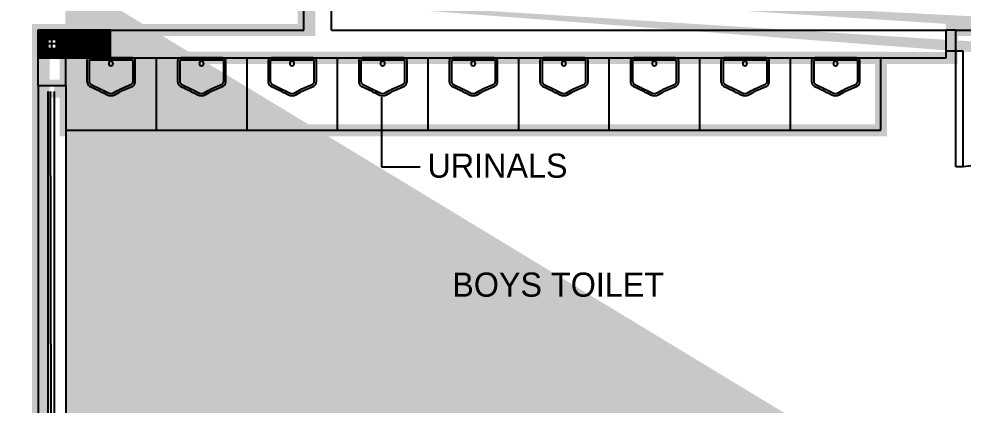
# Model space of a CAD drawing. Header units: metres. Extents: x 6101839 to 6102590, y -6659932 to -6659648.
# Drawn here: x 6102334.99 to 6102342.81, y -6659707.48 to -6659704.29 of the extents above; entities that cross this region are included whole.
import ezdxf

# ---------------------------------------------------------------- set-up
doc = ezdxf.new("R2010")
doc.units = ezdxf.units.M
doc.header["$LTSCALE"] = 500
doc.header["$MEASUREMENT"] = 0
doc.linetypes.add('HIDDEN', pattern=[0.375, 0.25, -0.125])
doc.layers.get('0').update_dxf_attribs({"linetype": 'CONTINUOUS'})
doc.layers.get('Defpoints').update_dxf_attribs({"linetype": 'CONTINUOUS'})
doc.layers.add('BLK_1_FLR_2_BLT_UP_AREA', color=26, linetype='CONTINUOUS', plot=False)
for name, color, linetype in [('BLK_1_FLR_2_CARPET_AREA', 25, 'CONTINUOUS'), ('BLK_1_FLR_2_URINAL', 235, 'CONTINUOUS'), ('BLK_1_LVL_2_BLDG_FOOT_PRINT', 1, 'CONTINUOUS'), ('COL', 2, 'CONTINUOUS'), ('ED', 30, 'CONTINUOUS'), ('FURN', 156, 'CONTINUOUS'), ('FURN1', 252, 'CONTINUOUS'), ('FURNITURE', 252, 'CONTINUOUS'), ('HATCH', 15, 'CONTINUOUS'), ('norms', 4, 'CONTINUOUS'), ('railing', 14, 'CONTINUOUS'), ('TEXT', 4, 'CONTINUOUS'), ('TEXT1', 7, 'CONTINUOUS'), ('wall1', 125, 'CONTINUOUS'), ('WINDOWS', 252, 'CONTINUOUS')]:
    doc.layers.add(name, color=color, linetype=linetype)
doc.styles.add('S2', font='GOTHIC.TTF')
doc.styles.add('USA TEXT', font='GOTHIC.TTF')
doc.dimstyles.new('1-100-ED', dxfattribs={"dimtxt": 0.2, "dimasz": 0.15, "dimexe": 0.18, "dimexo": 0.0625, "dimgap": 0.15, "dimtad": 1, "dimzin": 0, "dimdsep": 46, "dimtxsty": 'USA TEXT', "dimblk": 'ARCHTICK', "dimcen": 0.1, "dimse1": 1, "dimse2": 1, "dimclrd": 256, "dimclrt": 256, "dimadec": 0, "dimazin": 0, "dimtfac": 1, "dimtofl": 0, "dimtmove": 0, "dimatfit": 3, "dimldrblk": 'ARCHTICK', "dimfxl": 0.18, "dimtolj": 1, "dimtzin": 0, "dimarcsym": 0})

# ---------------------------------------------------------------- blocks, each defined once
blk = doc.blocks.new('NEWCOL')
at = {"layer": 'HATCH'}
h = blk.add_hatch(dxfattribs=at)
h.set_pattern_fill('ANSI31', color=256, scale=3, angle=270, style=0)
h.set_pattern_definition([(315, (-629970.925706138, -258732.0878365731), (6.735192090801866, 6.735192090801863), [])])
h.paths.add_polyline_path([(0, 115), (-115, 115), (-115, 0), (-37.5, 0), (-37.49999999988359, 37.50000000002911), (0, 37.4999999999709)])
h.paths.add_polyline_path([(115, 115.0000000000291), (0, 115), (1.164153e-10, 37.50000000002911), (37.5, 37.4999999999709), (37.5, 0), (115, 0)])
h.paths.add_polyline_path([(115, 0), (37.5, 0), (37.50000000011642, -37.4999999999709), (0, -37.4999999999709), (1.164153e-10, -484.9999999999708), (115, -485)])
h.paths.add_polyline_path([(0, -37.5), (-37.49999999988359, -37.4999999999709), (-37.5, 0), (-115, 0), (-115, -485), (0, -485)])
at = {"layer": 'COL'}
for p, q in [((0, -485), (0, 115)), ((-115, 0), (115, 0))]:
    blk.add_line(p, q, dxfattribs=at)
for points in [[(-115, -485), (115, -485), (115, 115), (-115, 115)], [(-37.5, -37.5), (37.5, -37.5), (37.5, 37.5), (-37.5, 37.5)]]:
    blk.add_lwpolyline(points, close=True, dxfattribs=at)
blk = doc.blocks.new('UR')
at = {"layer": 'FURN'}
for points in [[(10.92874356428803, -15.47423493804581), (9.351464805260942, -19.13859965286696, -0.2597767166520336), (7.805387724186173, -20), (1.090909090909008, -20, -0.4142135623730951), (-5.68e-14, -18.9090909090909), (0, -5.090909090909089, -0.4142135623730951), (1.090909090909065, -4), (7.805387724186173, -4.000000000000028, -0.2590280322992123), (9.348774062949929, -4.857065938963669), (11.06653231250033, -8.4089140782159, -0.0996562698765981), (11.53692141369202, -9.302528015808404), (12.21531864320275, -10.69978297020623, -0.3052194059022169), (12.21531864320275, -13.18629168191444), (11.4693458397079, -14.49378464874149, 0.0031913166998302)], [(10.2737992685532, -15.15632477530838), (8.707441448205827, -18.79531775281191, -0.2483078208931677), (7.805387724186173, -19.27272727272725), (1.090909090909008, -19.27272727272725, -0.4142135623730951), (0.7272727272726343, -18.9090909090909), (0.7272727272726911, -5.090909090909089, -0.4142135623730951), (1.090909090909065, -4.727272727272715), (7.805387724186457, -4.727272727272747, -0.250764890933336), (8.713078954373088, -5.213054331391049), (10.45195831875173, -8.808575084307705, -0.1181062489308069), (10.85401583327518, -9.561127946416148), (11.58564519032762, -11.06802198939715, -0.3181045968892892), (11.59828521452084, -12.80019537065783), (10.83618136609084, -14.13596179155914, 0.0032936096118367)]]:
    blk.add_lwpolyline(points, format="xyb", close=True, dxfattribs=at)
blk.add_circle((1.898700072197073, -11.92094203127203), 0.7386584206297206, dxfattribs=at)
blk = doc.blocks.new('_ArchTick')
at = {"color": 0, "linetype": 'ByBlock', "const_width": 0.15}
blk.add_lwpolyline([(-0.5, -0.5), (0.5, 0.5)], dxfattribs=at)
blk = doc.blocks.new('*D519')
at = {"layer": 'Defpoints', "color": 0, "transparency": 16777216}
for p in [(6102336.562767494, -6659701.957456058), (6102334.108767526, -6659704.378967841), (6102335.748134353, -6659704.378967841)]:
    blk.add_point(p, dxfattribs=at)
at = {"layer": 'ED', "lineweight": -2, "transparency": 16777216}
blk.add_line((6102334.108767526, -6659701.957456058), (6102334.108767526, -6659704.378967841), dxfattribs=at)
at = {"layer": 'ED', "lineweight": -2, "transparency": 16777216, "xscale": 0.15, "yscale": 0.15, "zscale": 0.15}
for p, rotation in [((6102334.108767526, -6659701.957456058), 90), ((6102334.108767526, -6659704.378967841), 270)]:
    blk.add_blockref('_ArchTick', p, dxfattribs=dict(at, rotation=rotation))
at = {"layer": 'ED', "transparency": 16777216, "insert": (6102333.854348761, -6659703.168211948), "char_height": 0.2, "attachment_point": 5, "rotation": 90, "style": 'USA TEXT'}
blk.add_mtext('\\A1;2.42', dxfattribs=at)
blk = doc.blocks.new('*D520')
at = {"layer": 'Defpoints', "color": 0, "transparency": 16777216}
for p in [(6102335.748134353, -6659704.378967841), (6102333.864705346, -6659704.60867965), (6102335.748134353, -6659704.60867965)]:
    blk.add_point(p, dxfattribs=at)
at = {"layer": 'ED', "lineweight": -2, "transparency": 16777216}
for p, q in [((6102333.864705346, -6659704.378967841), (6102333.864705346, -6659704.228967841)), ((6102333.864705346, -6659704.60867965), (6102333.864705346, -6659704.758679651))]:
    blk.add_line(p, q, dxfattribs=at)
at = {"layer": 'ED', "lineweight": -2, "transparency": 16777216, "xscale": 0.15, "yscale": 0.15, "zscale": 0.15}
for p, rotation in [((6102333.864705346, -6659704.378967841), 270), ((6102333.864705346, -6659704.60867965), 90)]:
    blk.add_blockref('_ArchTick', p, dxfattribs=dict(at, rotation=rotation))
at = {"layer": 'ED', "transparency": 16777216, "insert": (6102333.609674752, -6659704.493823744), "char_height": 0.2, "attachment_point": 5, "rotation": 90, "style": 'USA TEXT'}
blk.add_mtext('\\A1;0.23', dxfattribs=at)
blk = doc.blocks.new('*D521')
at = {"layer": 'Defpoints', "color": 0, "transparency": 16777216}
for p in [(6102335.748134353, -6659704.60867965), (6102334.108767526, -6659709.307461036), (6102335.748134353, -6659709.307461036)]:
    blk.add_point(p, dxfattribs=at)
at = {"layer": 'ED', "lineweight": -2, "transparency": 16777216}
blk.add_line((6102334.108767526, -6659704.60867965), (6102334.108767526, -6659709.307461036), dxfattribs=at)
at = {"layer": 'ED', "lineweight": -2, "transparency": 16777216, "xscale": 0.15, "yscale": 0.15, "zscale": 0.15}
for p, rotation in [((6102334.108767526, -6659704.60867965), 90), ((6102334.108767526, -6659709.307461036), 270)]:
    blk.add_blockref('_ArchTick', p, dxfattribs=dict(at, rotation=rotation))
at = {"layer": 'ED', "transparency": 16777216, "insert": (6102333.853736932, -6659706.958070342), "char_height": 0.2, "attachment_point": 5, "rotation": 90, "style": 'USA TEXT'}
blk.add_mtext('\\A1;4.70', dxfattribs=at)
blk = doc.blocks.new('*D523')
at = {"layer": 'Defpoints', "color": 0, "transparency": 16777216}
for p in [(6102332.613767526, -6659689.317387201), (6102338.299767493, -6659689.317387201), (6102338.297267493, -6659709.537432122)]:
    blk.add_point(p, dxfattribs=at)
at = {"layer": 'ED', "lineweight": -2, "transparency": 16777216}
blk.add_line((6102332.613767526, -6659709.537432122), (6102332.613767526, -6659689.317387201), dxfattribs=at)
at = {"layer": 'ED', "lineweight": -2, "transparency": 16777216, "xscale": 0.15, "yscale": 0.15, "zscale": 0.15}
for p, rotation in [((6102332.613767526, -6659689.317387201), 90), ((6102332.613767526, -6659709.537432122), 270)]:
    blk.add_blockref('_ArchTick', p, dxfattribs=dict(at, rotation=rotation))
at = {"layer": 'ED', "transparency": 16777216, "insert": (6102332.358736932, -6659699.42740966), "char_height": 0.2, "attachment_point": 5, "rotation": 90, "style": 'USA TEXT'}
blk.add_mtext('\\A1;20.22', dxfattribs=at)

msp = doc.modelspace()

# ---------------------------------------------------------------- linework, layer by layer
at = {"layer": 'BLK_1_FLR_2_BLT_UP_AREA', "color": 26, "linetype": 'Continuous', "const_width": 0.1}
msp.add_lwpolyline([(6102402.549768839, -6659709.689528665), (6102395.647912392, -6659709.689528665), (6102395.647914481, -6659709.53801688), (6102375.417928687, -6659709.537983046), (6102375.417624863, -6659704.843786133), (6102373.217926599, -6659704.843786133), (6102373.217926599, -6659708.244657993), (6102369.057928688, -6659708.244657993), (6102369.057926599, -6659704.844287127), (6102366.857926599, -6659704.844287127), (6102366.857926599, -6659709.53801688), (6102346.627940804, -6659709.53801688), (6102346.628028861, -6659704.896199905), (6102344.428283428, -6659704.896338492), (6102344.428165479, -6659709.53801688), (6102335.193171005, -6659709.53801688), (6102335.193172371, -6659704.379240473), (6102337.393171005, -6659704.379240473), (6102337.393171005, -6659701.95801688), (6102335.893171002, -6659701.958016386), (6102335.893171002, -6659697.798016878)], dxfattribs=at)
at = {"layer": 'BLK_1_FLR_2_CARPET_AREA', "color": 15, "linetype": 'Continuous', "const_width": 0.1}
msp.add_lwpolyline([(6102352.857926548, -6659701.078016917), (6102346.627940273, -6659701.078016917), (6102346.628172508, -6659704.666128743), (6102344.428165427, -6659704.666271137), (6102344.428165427, -6659701.728016918), (6102344.198165425, -6659701.728016918), (6102344.198165425, -6659704.379240509), (6102337.623171179, -6659704.378020623), (6102337.62317118, -6659701.958016917), (6102342.256697359, -6659701.958016917), (6102342.256697359, -6659701.728016918), (6102336.123170951, -6659701.728014653), (6102336.123170951, -6659698.028016917)], dxfattribs=at)
msp.add_lwpolyline([(6102344.198165425, -6659709.307992983), (6102335.423170951, -6659709.308016918), (6102335.423170952, -6659704.609240509), (6102342.713165428, -6659704.609240509), (6102342.713158841, -6659704.37927485), (6102343.828164058, -6659704.379274849), (6102343.828164058, -6659704.609240509), (6102344.198165425, -6659704.609240509)], close=True, dxfattribs=at)
at = {"layer": 'BLK_1_FLR_2_URINAL', "ltscale": 400, "const_width": 0.1}
msp.add_lwpolyline([(6102344.19817604, -6659704.608679684), (6102344.19817604, -6659707.757479987), (6102335.423181566, -6659707.757479987), (6102335.423181567, -6659704.608679685)], close=True, dxfattribs=at)
at = {"layer": 'BLK_1_LVL_2_BLDG_FOOT_PRINT', "ltscale": 400, "const_width": 0.1}
msp.add_lwpolyline([(6102402.504730811, -6659709.688967842), (6102395.602874367, -6659709.688967842), (6102395.602876455, -6659709.537456055), (6102375.372890661, -6659709.537422222), (6102375.372586837, -6659704.843225308), (6102373.172888572, -6659704.843225308), (6102373.172888572, -6659708.244097171), (6102369.012890662, -6659708.244097171), (6102369.012888572, -6659704.843726306), (6102366.812888573, -6659704.843726306), (6102366.812888573, -6659709.537456055), (6102346.582902779, -6659709.537456055), (6102346.582990834, -6659704.895639081), (6102344.383245403, -6659704.895777666), (6102344.383127453, -6659709.537456055), (6102335.148132977, -6659709.537456055), (6102335.148134342, -6659704.378679649), (6102337.348132977, -6659704.378679649), (6102337.348132977, -6659701.957456055), (6102335.848132979, -6659701.957455562), (6102335.848132979, -6659697.797456058)], dxfattribs=at)
at = {"layer": 'ED', "linetype": 'ByBlock'}
for p, q in [((6102342.744767512, -6659704.378711793), (6102343.703131013, -6659704.380467815)), ((6102337.992650176, -6659704.93422841), (6102337.992650176, -6659705.51155103)), ((6102337.992650176, -6659705.51155103), (6102338.310746723, -6659705.51155103))]:
    msp.add_line(p, q, dxfattribs=at)
at = {"layer": 'FURN1', "linetype": 'ByBlock'}
for p, q in [((6102342.748127458, -6659704.378711698), (6102342.668127461, -6659704.378713988)), ((6102342.748132492, -6659704.554711694), (6102342.748127458, -6659704.378711698)), ((6102342.808132493, -6659704.554709977), (6102342.668132498, -6659704.554713982)), ((6102342.748132492, -6659705.509715198), (6102342.748132492, -6659704.554711694)), ((6102342.808132493, -6659705.50971348), (6102342.808132493, -6659704.554709977)), ((6102342.808132493, -6659705.50971348), (6102342.748132492, -6659705.509715198))]:
    msp.add_line(p, q, dxfattribs=at)
at = {"layer": 'FURN1', "const_width": 0.1}
msp.add_lwpolyline([(6102335.280098042, -6659704.838655712), (6102335.280101772, -6659704.888667182), (6102335.230160273, -6659704.888667182), (6102335.230123422, -6659704.838655712)], close=True, dxfattribs=at)
at = {"layer": 'FURN1', "linetype": 'HIDDEN', "ltscale": 0.5}
msp.add_arc((6102342.748132492, -6659704.554711694), 0.95500350286807, 273.6020940802743, 0.0017609078562042, dxfattribs=at)
at = {"layer": 'FURNITURE', "linetype": 'ByBlock', "ltscale": 0.2}
for p, q in [((6102335.230123422, -6659704.888662343), (6102335.230123422, -6659709.027401202)), ((6102335.280101772, -6659704.888630358), (6102335.280103638, -6659709.027372266))]:
    msp.add_line(p, q, dxfattribs=at)
at = {"layer": 'FURNITURE', "color": 4, "linetype": 'ByBlock', "ltscale": 0.2}
msp.add_line((6102335.248544126, -6659704.888648758), (6102335.255110753, -6659709.027390768), dxfattribs=at)
at = {"layer": 'norms', "color": 6, "const_width": 0.1}
msp.add_lwpolyline([(6102335.378132988, -6659705.208679647), (6102342.128132988, -6659705.208679647), (6102342.128132988, -6659704.608679647), (6102335.378132988, -6659704.608679647)], close=True, dxfattribs=at)
at = {"layer": 'railing', "linetype": 'ByBlock'}
for p, q in [((6102336.128132988, -6659705.208679647), (6102336.128132988, -6659704.608679647)), ((6102336.878132988, -6659705.208679647), (6102336.878132988, -6659704.608679647)), ((6102337.628132988, -6659705.208679647), (6102337.628132988, -6659704.608679647)), ((6102338.378132985, -6659705.208679647), (6102338.378132985, -6659704.608679647)), ((6102339.128132988, -6659705.208679647), (6102339.128132988, -6659704.608679647)), ((6102339.878132988, -6659705.208679647), (6102339.878132988, -6659704.608679647)), ((6102340.628132988, -6659705.208679647), (6102340.628132988, -6659704.608679647)), ((6102341.378132988, -6659705.208679647), (6102341.378132988, -6659704.608679647)), ((6102342.128132988, -6659705.208679647), (6102342.128132988, -6659704.608679647)), ((6102335.378132988, -6659705.208679647), (6102342.128132988, -6659705.208679647))]:
    msp.add_line(p, q, dxfattribs=at)
at = {"layer": 'wall1', "linetype": 'ByBlock'}
for p, q in [((6102337.348132988, -6659704.378679647), (6102337.348132988, -6659703.768067853)), ((6102337.578132988, -6659704.378679647), (6102337.578246278, -6659703.768055878)), ((6102335.148132986, -6659704.378679647), (6102337.348132988, -6659704.378679647)), ((6102335.148132986, -6659704.838655712), (6102335.148132986, -6659704.378679647)), ((6102337.578132988, -6659704.378679647), (6102342.668127461, -6659704.378679647)), ((6102342.668127461, -6659704.608679647), (6102342.668127461, -6659704.378679647)), ((6102335.378132988, -6659704.608679647), (6102342.668127461, -6659704.608679647)), ((6102335.378132988, -6659704.838655712), (6102335.378132988, -6659704.608679647)), ((6102335.148132986, -6659704.838655712), (6102335.378132988, -6659704.838655712))]:
    msp.add_line(p, q, dxfattribs=at)
at = {"layer": 'WINDOWS', "linetype": 'ByBlock'}
for p, q in [((6102335.148132986, -6659704.838655712), (6102335.148132986, -6659709.077432117)), ((6102335.378132988, -6659704.838655712), (6102335.378132988, -6659709.077432117))]:
    msp.add_line(p, q, dxfattribs=at)

# ---------------------------------------------------------------- block references
at = {"layer": 'COL', "xscale": 0.001, "yscale": 0.001, "zscale": 0.001, "rotation": 90}
msp.add_blockref('NEWCOL', (6102335.263134353, -6659704.493679647), dxfattribs=at)
at = {"layer": 'TEXT1', "extrusion": (0, 0, -1), "xscale": 0.0249999999944121, "yscale": 0.0250000000037253, "zscale": -0.025, "rotation": 270}
for p in [(-6102335.453132988, -6659704.608679647), (-6102336.203132988, -6659704.608679647), (-6102336.953132988, -6659704.608679647), (-6102337.703132986, -6659704.608679647), (-6102338.453132988, -6659704.608679647), (-6102339.203132989, -6659704.608679647), (-6102339.953132988, -6659704.608679647), (-6102340.703132988, -6659704.608679647), (-6102341.453132988, -6659704.608679647)]:
    msp.add_blockref('UR', p, dxfattribs=at)

# ---------------------------------------------------------------- texts
at = {"layer": 'TEXT', "color": 7, "style": 'S2'}
for s, p in [('URINALS', (6102338.372879006, -6659705.60130111)), ('BOYS TOILET', (6102338.577911267, -6659706.586202494))]:
    msp.add_text(s, height=0.2, dxfattribs=at).set_placement(p)

# ---------------------------------------------------------------- dimensions: what is measured, and where the dimension line sits
at = {"layer": 'ED'}
for base, p1, p2, picture, middle in [((6102332.613767526, -6659689.317387201), (6102338.297267491, -6659709.537432118), (6102338.299767491, -6659689.317387197), '*D523', (6102332.358736932, -6659699.42740966)), ((6102334.108767526, -6659704.378967841), (6102336.562767493, -6659701.957456054), (6102335.748134351, -6659704.378967837), '*D519', (6102333.854348761, -6659703.168211948)), ((6102334.108767526, -6659709.307461036), (6102335.748134351, -6659704.608679647), (6102335.748134351, -6659709.307461033), '*D521', (6102333.853736932, -6659706.958070342))]:
    dim = msp.add_linear_dim(base=base, p1=p1, p2=p2, angle=90, dimstyle='1-100-ED', dxfattribs=at)
    dim.commit()
    dim.dimension.update_dxf_attribs({"geometry": picture, "text_midpoint": middle})
dim = msp.add_linear_dim(base=(6102333.864705346, -6659704.60867965), p1=(6102335.748134351, -6659704.378967837), p2=(6102335.748134351, -6659704.608679647), angle=90, dimstyle='1-100-ED', dxfattribs=at)
dim.commit()
dim.dimension.update_dxf_attribs({"geometry": '*D520', "text_midpoint": (6102333.864705343, -6659704.493823744), "dimtype": 160})

doc.saveas('drawing.dxf')
